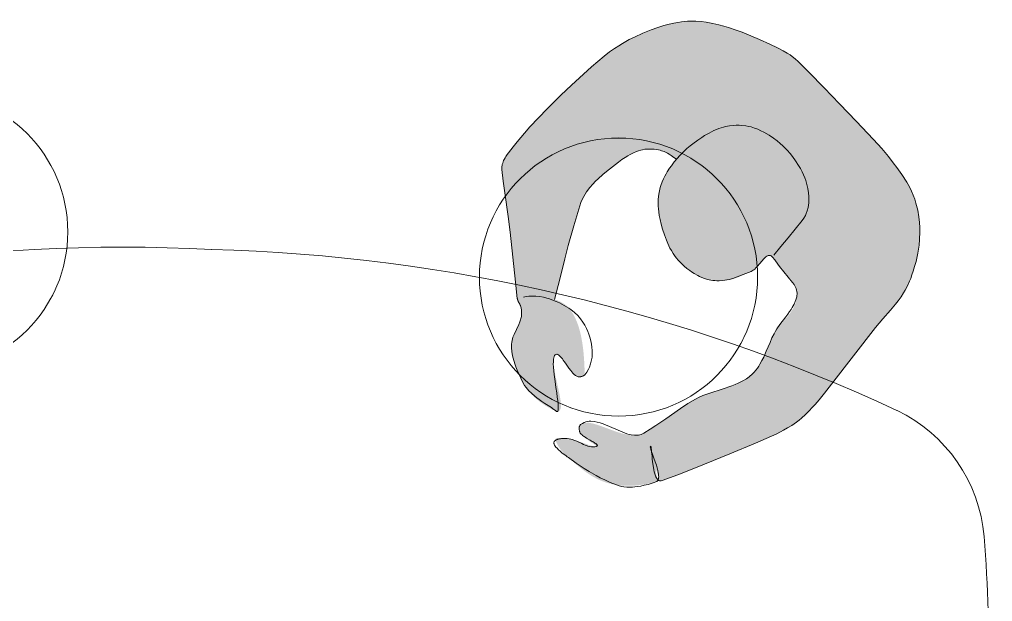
# Model space of a CAD drawing. Header units: millimetres. Extents: x 32078 to 83548, y -4690 to 56252.
# Drawn here: x 72255 to 73514, y 34338 to 35091 of the extents above; entities that cross this region are included whole.
import ezdxf

# ---------------------------------------------------------------- set-up
doc = ezdxf.new("R2010")
doc.units = ezdxf.units.MM
doc.header["$MEASUREMENT"] = 0
for name, color, linetype, lineweight in [('FURN-FREE', 1, 'Continuous', 0), ('PRES-FILL', 7, 'Continuous', 0), ('PRES-PEOP', 42, 'Continuous', 0)]:
    doc.layers.add(name, color=color, linetype=linetype, lineweight=lineweight)

msp = doc.modelspace()

# ---------------------------------------------------------------- linework, layer by layer
at = {"layer": 'FURN-FREE', "extrusion": (0, 0, -1)}
for centre, radius, start, end in [((-73304.1, 34405.1), 200, 115.6723, 175.1154), ((-71952.2, 34289.6), 1556.8, 175.1154, 189.3111)]:
    msp.add_arc(centre, radius, start, end, dxfattribs=at)

# ---------------------------------------------------------------- wipeouts: each hides what was drawn before it
at = {"lineweight": 0}
for points in [[(73054.6, 34932.1), (73019.7, 34933.4), (73021, 34968.4), (73056, 34967.1)], [(72276.4, 34708.3), (72295.1, 34737.9), (72324.7, 34719.3), (72306, 34689.7)], [(72867.4, 34691.8), (72883.7, 34660.8), (72852.8, 34644.5), (72836.4, 34675.5)], [(73169.1, 34649.8), (73187.8, 34679.4), (73217.4, 34660.7), (73198.7, 34631.1)]]:
    msp.add_wipeout(points, dxfattribs=at).dxf.layer = 'FURN-FREE'

# ---------------------------------------------------------------- next in the draw order: wipeouts: each hides what was drawn before it
for points in [[(71957.8, 34823.4), (71957.7, 34812.1), (71958.3, 34800.8), (71959.7, 34789.6), (71961.7, 34778.4), (71964.5, 34767.5), (71967.9, 34756.7), (71972, 34746.1), (71976.7, 34735.9), (71982.1, 34725.9), (71988.1, 34716.3), (71994.6, 34707.1), (72001.8, 34698.4), (72009.5, 34690.1), (72017.7, 34682.3), (72026.3, 34675), (72035.4, 34668.3), (72044.9, 34662.2), (72054.8, 34656.6), (72065, 34651.8), (72075.5, 34647.5), (72086.2, 34643.9), (72097.1, 34641.1), (72108.2, 34638.9), (72119.4, 34637.4), (72130.7, 34636.6), (72142, 34636.5), (72153.3, 34637.1), (72164.5, 34638.4), (72175.7, 34640.5), (72186.6, 34643.2), (72197.4, 34646.6), (72208, 34650.7), (72218.2, 34655.5), (72228.2, 34660.8), (72237.8, 34666.8), (72247, 34673.4), (72255.7, 34680.6), (72264, 34688.2), (72271.8, 34696.4), (72279.1, 34705.1), (72285.8, 34714.2), (72291.9, 34723.7), (72297.4, 34733.6), (72302.3, 34743.8), (72306.6, 34754.2), (72310.1, 34765), (72313, 34775.9), (72315.2, 34787), (72316.7, 34798.2), (72317.5, 34809.5), (72317.6, 34820.8), (72317, 34832.1), (72315.6, 34843.3), (72313.6, 34854.4), (72310.9, 34865.4), (72307.5, 34876.2), (72303.4, 34886.7), (72298.6, 34897), (72293.3, 34906.9), (72287.3, 34916.5), (72280.7, 34925.7), (72273.5, 34934.5), (72265.9, 34942.8), (72257.7, 34950.6), (72249, 34957.9), (72239.9, 34964.6), (72230.4, 34970.7), (72220.5, 34976.2), (72210.3, 34981.1), (72199.9, 34985.3), (72189.1, 34988.9), (72178.2, 34991.8), (72167.1, 34994), (72155.9, 34995.5), (72144.6, 34996.3), (72133.3, 34996.4), (72122, 34995.7), (72110.8, 34994.4), (72099.7, 34992.4), (72088.7, 34989.6), (72077.9, 34986.2), (72067.4, 34982.1), (72057.1, 34977.4), (72047.2, 34972), (72037.6, 34966), (72028.4, 34959.5), (72019.6, 34952.3), (72011.3, 34944.6), (72003.5, 34936.4), (71996.2, 34927.8), (71989.5, 34918.7), (71983.4, 34909.2), (71977.9, 34899.3), (71973, 34889.1), (71968.7, 34878.6), (71965.2, 34867.9), (71962.3, 34857), (71960.1, 34845.9)], [(72850.5, 34764.8), (72850.4, 34753.5), (72851.1, 34742.2), (72852.4, 34731), (72854.4, 34719.9), (72857.2, 34708.9), (72860.6, 34698.1), (72864.7, 34687.6), (72869.4, 34677.3), (72874.8, 34667.4), (72880.8, 34657.8), (72887.4, 34648.6), (72894.5, 34639.8), (72902.2, 34631.5), (72910.4, 34623.7), (72919, 34616.5), (72928.1, 34609.7), (72937.6, 34603.6), (72947.5, 34598.1), (72957.7, 34593.2), (72968.2, 34589), (72978.9, 34585.4), (72989.9, 34582.5), (73000.9, 34580.3), (73012.2, 34578.8), (73023.4, 34578), (73034.7, 34577.9), (73046, 34578.6), (73057.3, 34579.9), (73068.4, 34581.9), (73079.4, 34584.7), (73090.1, 34588.1), (73100.7, 34592.2), (73110.9, 34596.9), (73120.9, 34602.3), (73130.5, 34608.3), (73139.7, 34614.9), (73148.4, 34622), (73156.7, 34629.7), (73164.5, 34637.9), (73171.8, 34646.5), (73178.5, 34655.6), (73184.7, 34665.1), (73190.2, 34675), (73195.1, 34685.2), (73199.3, 34695.7), (73202.9, 34706.4), (73205.8, 34717.4), (73208, 34728.4), (73209.5, 34739.7), (73210.3, 34750.9), (73210.3, 34762.2), (73209.7, 34773.5), (73208.4, 34784.8), (73206.3, 34795.9), (73203.6, 34806.9), (73200.2, 34817.6), (73196.1, 34828.2), (73191.4, 34838.4), (73186, 34848.4), (73180, 34858), (73173.4, 34867.2), (73166.3, 34875.9), (73158.6, 34884.2), (73150.4, 34892), (73141.7, 34899.3), (73132.6, 34906), (73123.1, 34912.2), (73113.3, 34917.7), (73103.1, 34922.6), (73092.6, 34926.8), (73081.9, 34930.4), (73070.9, 34933.3), (73059.8, 34935.5), (73048.6, 34937), (73037.3, 34937.8), (73026, 34937.8), (73014.7, 34937.2), (73003.5, 34935.9), (72992.4, 34933.8), (72981.4, 34931.1), (72970.6, 34927.7), (72960.1, 34923.6), (72949.8, 34918.9), (72939.9, 34913.5), (72930.3, 34907.5), (72921.1, 34900.9), (72912.3, 34893.8), (72904, 34886.1), (72896.2, 34877.9), (72889, 34869.2), (72882.2, 34860.1), (72876.1, 34850.6), (72870.6, 34840.8), (72865.7, 34830.6), (72861.5, 34820.1), (72857.9, 34809.3), (72855, 34798.4), (72852.8, 34787.3)]]:
    msp.add_wipeout(points, dxfattribs=at).dxf.layer = 'FURN-FREE'

# ---------------------------------------------------------------- next in the draw order: hatches: boundary and pattern name
at = {"layer": 'PRES-FILL'}
h = msp.add_hatch(color=256, dxfattribs=at)
edge = h.paths.add_edge_path(flags=16)
edge.add_spline(control_points=[(73081.7, 34495.7), (73079.8, 34498.3), (73079, 34503.4), (73078.6, 34509.3)], knot_values=[0, 0, 0, 0, 1, 1, 1, 1], degree=3, periodic=0)
edge.add_spline(control_points=[(73078.6, 34509.3), (73073.4, 34522.1), (73064.5, 34537.9), (73071.7, 34538.8), (73078.7, 34539.7), (73077.8, 34522.6), (73078.6, 34509.3)], knot_values=[0, 0, 0, 0, 0.509531, 0.509531, 0.509531, 1, 1, 1, 1], degree=3, periodic=0)
edge.add_spline(control_points=[(73078.6, 34509.3), (73080.9, 34503.8), (73082.4, 34498.8), (73081.7, 34495.7)], knot_values=[0, 0, 0, 0, 1, 1, 1, 1], degree=3, periodic=0)
edge.add_spline(control_points=[(73081.7, 34495.7), (73082.9, 34494.2), (73084.6, 34493.6), (73086.9, 34494.5), (73105, 34501.2), (73123.4, 34508.1), (73141.5, 34515.6), (73163.5, 34524.7), (73185.4, 34533.7), (73207.4, 34543.1), (73228.3, 34552), (73249.9, 34560.7), (73267.2, 34575.5), (73282, 34588.2), (73293.8, 34603.9), (73305.8, 34619.1), (73325, 34643.5), (73343.7, 34668.3), (73362.9, 34692.6), (73372.3, 34704.5), (73382.8, 34715.5), (73392.4, 34727.3), (73404.1, 34741.8), (73411.3, 34758.6), (73415.3, 34778.1), (73422.7, 34814.3), (73421.5, 34850.4), (73403.4, 34880.6), (73390.9, 34901.2), (73376.1, 34919.2), (73359.9, 34936.3), (73345.4, 34951.6), (73330.9, 34966.9), (73316.3, 34982.1), (73298.7, 35000.5), (73281, 35018.9), (73262.9, 35036.7), (73249.2, 35050.2), (73230.4, 35057), (73212.7, 35065.2), (73190.4, 35075.6), (73168.9, 35084.3), (73143.7, 35087.8), (73118.7, 35091.2), (73095.7, 35086.7), (73072.5, 35077.8), (73050.1, 35069.1), (73029.8, 35058.7), (73011.9, 35043.9), (72985.9, 35022.3), (72961.7, 34999.1), (72938, 34975.4), (72920.2, 34957.5), (72903.3, 34938.7), (72887.9, 34918.7), (72883.2, 34912.6), (72878.8, 34905), (72879.5, 34897.1), (72881.6, 34869.2), (72886.9, 34843), (72890, 34815.9), (72893.4, 34787.4), (72895.7, 34758.6), (72899.4, 34730.1), (72899.9, 34726.6), (72902.6, 34723.9), (72903.6, 34720.5), (72904.6, 34717), (72904.9, 34713.4), (72904.8, 34709.8), (72904.6, 34696.2), (72891.9, 34685.7), (72892, 34671.2), (72892.1, 34652.5), (72899.4, 34635.5), (72907, 34620.8), (72915.1, 34605.3), (72933.4, 34590.8), (72949.3, 34584.6), (72970.2, 34576.5), (72933.2, 34660.1), (72950.4, 34658), (72960.3, 34656.8), (72967.4, 34628.6), (72980.4, 34628.8), (72982.4, 34628.9), (72986.6, 34629.1), (72986.6, 34631.4), (72986, 34661.2), (72983.1, 34698.2), (72966.1, 34717.7), (72961.6, 34722.9), (72955.2, 34726.5), (72947.7, 34728.9)], knot_values=[0, 0, 0, 0, 0.004098, 0.004098, 0.004098, 0.036354, 0.036354, 0.036354, 0.07573, 0.07573, 0.07573, 0.113201, 0.113201, 0.113201, 0.145266, 0.145266, 0.145266, 0.196552, 0.196552, 0.196552, 0.221625, 0.221625, 0.221625, 0.252365, 0.252365, 0.252365, 0.309173, 0.309173, 0.309173, 0.348127, 0.348127, 0.348127, 0.382965, 0.382965, 0.382965, 0.425054, 0.425054, 0.425054, 0.456865, 0.456865, 0.456865, 0.496842, 0.496842, 0.496842, 0.536467, 0.536467, 0.536467, 0.574696, 0.574696, 0.574696, 0.630228, 0.630228, 0.630228, 0.671879, 0.671879, 0.671879, 0.684675, 0.684675, 0.684675, 0.729775, 0.729775, 0.729775, 0.777357, 0.777357, 0.777357, 0.783126, 0.783126, 0.783126, 0.789055, 0.789055, 0.789055, 0.811446, 0.811446, 0.811446, 0.840448, 0.840448, 0.840448, 0.871083, 0.871083, 0.871083, 0.911485, 0.911485, 0.911485, 0.934486, 0.934486, 0.934486, 0.938181, 0.938181, 0.938181, 0.987094, 0.987094, 0.987094, 1, 1, 1, 1], degree=3, periodic=0)
edge.add_line((72947.7, 34728.9), (72961, 34781.3))
edge.add_spline(control_points=[(72961, 34781.3), (72966.8, 34804.4), (72973.2, 34827.3), (72980.1, 34850), (72987.5, 34874.2), (73010.1, 34891.4), (73030.3, 34906.7), (73041.2, 34915), (73052.1, 34922.4), (73067.7, 34923.5), (73079.8, 34924.4), (73089.9, 34921.5), (73098.5, 34915.3)], knot_values=[0, 0, 0, 0, 0.324205, 0.324205, 0.324205, 0.66843, 0.66843, 0.66843, 0.855113, 0.855113, 0.855113, 1, 1, 1, 1], degree=3, periodic=0)
edge.add_line((73098.5, 34915.3), (73105.5, 34910.4))
edge.add_spline(control_points=[(73105.5, 34910.4), (73096.4, 34900), (73088.2, 34888.8), (73084.4, 34873.8), (73079.6, 34854.5), (73081.7, 34839.1), (73087.4, 34819.8), (73093.3, 34800.1), (73102.6, 34784.2), (73115.1, 34772.1), (73126.3, 34761.3), (73140.7, 34754.1), (73160.6, 34753.1), (73178, 34752.3), (73189.1, 34759.7), (73202, 34765.2), (73211.9, 34769.4), (73218.8, 34789.4), (73228.5, 34784.8), (73233.4, 34782.5), (73235.5, 34776.1), (73238.7, 34771.5), (73246.7, 34759.8), (73261.6, 34752.3), (73261.4, 34735.8), (73261.2, 34712.7), (73240.9, 34701.9), (73231.7, 34684.6), (73223.4, 34669.1), (73218.4, 34650.5), (73207.9, 34637.2), (73190.8, 34615.6), (73154.5, 34613.8), (73130, 34600), (73107.1, 34587.1), (73085.3, 34568.5), (73063, 34555.8), (73040.1, 34542.7), (72994.3, 34579.2), (72981.3, 34567), (72979.9, 34565.6), (72979.4, 34560.6), (72980, 34558), (72982.1, 34549.6), (73005, 34539.5), (73001.3, 34538.6), (72996.4, 34537.4), (72976.3, 34547.9), (72964, 34548.8), (72959.1, 34549.1), (72946.8, 34551.9), (72948.8, 34546.6), (72952.4, 34537), (72958.7, 34530.2), (72965.6, 34524.2), (72983.2, 34508.9), (73000.2, 34493), (73027.7, 34488.9), (73047.4, 34485.9), (73064.8, 34489.3), (73078.8, 34492.8), (73080.5, 34493.2), (73081.4, 34494.2), (73081.7, 34495.7)], knot_values=[0, 0, 0, 0, 0.044568, 0.044568, 0.044568, 0.101682, 0.101682, 0.101682, 0.159954, 0.159954, 0.159954, 0.212108, 0.212108, 0.212108, 0.25772, 0.25772, 0.25772, 0.292514, 0.292514, 0.292514, 0.310285, 0.310285, 0.310285, 0.355053, 0.355053, 0.355053, 0.417583, 0.417583, 0.417583, 0.47369, 0.47369, 0.47369, 0.564976, 0.564976, 0.564976, 0.649839, 0.649839, 0.649839, 0.736981, 0.736981, 0.736981, 0.746599, 0.746599, 0.746599, 0.777051, 0.777051, 0.777051, 0.817948, 0.817948, 0.817948, 0.83422, 0.83422, 0.83422, 0.863911, 0.863911, 0.863911, 0.939425, 0.939425, 0.939425, 0.993629, 0.993629, 0.993629, 1, 1, 1, 1], degree=3, periodic=0)

# ---------------------------------------------------------------- next in the draw order: linework, layer by layer
at = {"layer": 'FURN-FREE', "lineweight": 0}
for centre in [(72137.7, 34816.4), (73030.4, 34757.9)]:
    msp.add_circle(centre, 180, dxfattribs=at)
at = {"layer": 'FURN-FREE', "extrusion": (0, 0, -1)}
for centre, start, end in [((-72389, 32556.1), 69.4801, 92.9392), ((-72445.7, 32553.9), 91.4874, 114.9465)]:
    msp.add_arc(centre, 2240.5, start, end, dxfattribs=at)
at = {"layer": 'PRES-PEOP', "flags": 128}
for points in [[(72907.2, 34732), (72910.8, 34732.7), (72914.2, 34733.1), (72917.4, 34733.3), (72920.4, 34733.3), (72923.2, 34733.2), (72928.6, 34732.6), (72933.3, 34731.7), (72937.4, 34730.7), (72941, 34729.6), (72944.2, 34728.5), (72949.7, 34726.4), (72953.8, 34724.5), (72960, 34721.3), (72966.1, 34717.7), (72968.7, 34716), (72973.4, 34712.2), (72977.5, 34708.1), (72981.1, 34703.9), (72984.1, 34699.7), (72986.6, 34695.6), (72988.8, 34691.5), (72990.6, 34687.6), (72992, 34683.8), (72993.2, 34680.2), (72994.9, 34673.5), (72995.9, 34667.5), (72996.3, 34662.4), (72996.3, 34657.9), (72996.1, 34654.1), (72995.6, 34650.9), (72994.3, 34645.4), (72993, 34641.5), (72991.7, 34638.7), (72989.4, 34634.9), (72986.6, 34631.4), (72986.3, 34631.1), (72986, 34630.8), (72985.7, 34630.6), (72985.4, 34630.4), (72985.1, 34630.2), (72984.5, 34629.9), (72983.9, 34629.7), (72983.5, 34629.5), (72983.1, 34629.4), (72982.3, 34629.2), (72981.8, 34629.1), (72981.4, 34629), (72980.9, 34628.9), (72980.6, 34628.9), (72980.4, 34628.8), (72979.3, 34628.8), (72978.3, 34628.9), (72977.3, 34629.2), (72976.4, 34629.6), (72975.5, 34630.1), (72974.6, 34630.7), (72972.9, 34632), (72971.3, 34633.6), (72969.9, 34635.2), (72968.5, 34636.8), (72966, 34640.2), (72961.7, 34646.3), (72960.2, 34648.6), (72958.8, 34650.4), (72957.7, 34652), (72956.7, 34653.2), (72955.9, 34654.2), (72954.5, 34655.7), (72953.4, 34656.6), (72952.6, 34657.2), (72951.5, 34657.7), (72951, 34657.9), (72950.4, 34658), (72949.3, 34657.8), (72948.3, 34657.2), (72947.6, 34656.2), (72947, 34654.9), (72946.6, 34653.4), (72946.3, 34651.6), (72946.1, 34649.7), (72946.1, 34647.7), (72946, 34645.6), (72946.2, 34641.1), (72946.6, 34636.5), (72947.1, 34631.9), (72948.2, 34622.9), (72949.4, 34614.9), (72950.4, 34608.1), (72951.1, 34602.5), (72951.7, 34598), (72952.1, 34594.4), (72952.3, 34591.6), (72952.4, 34589.4), (72952.4, 34587.8), (72952.3, 34586.6), (72952.2, 34585.7), (72951.8, 34584.5), (72951.3, 34584), (72950.9, 34583.9), (72950.2, 34584), (72949.3, 34584.6), (72947.5, 34586.1), (72945.5, 34587.5), (72943.5, 34588.9), (72941.3, 34590.3), (72939.2, 34591.6), (72935, 34594.4), (72931.1, 34597), (72927.7, 34599.4), (72924.6, 34601.6), (72922, 34603.7), (72917.6, 34607.5), (72914.5, 34610.5), (72912.4, 34613), (72910.9, 34614.8), (72908.8, 34617.7), (72907, 34620.8), (72903.9, 34627.1), (72901.3, 34632.6), (72899.2, 34637.5), (72897.5, 34641.7), (72896.2, 34645.4), (72895.2, 34648.7), (72893.7, 34654.3), (72892.9, 34658.6), (72892.4, 34661.7), (72892, 34666.5), (72892, 34671.2), (72892.2, 34673.7), (72892.6, 34675.9), (72893.1, 34678), (72893.8, 34680), (72895.2, 34683.7), (72901.4, 34696.7), (72902.7, 34700), (72903.5, 34702.4), (72904, 34704.3), (72904.6, 34707), (72904.8, 34708.4), (72904.8, 34709.8), (72904.8, 34711.1), (72904.8, 34712.3), (72904.8, 34713.3), (72904.7, 34714.2), (72904.6, 34715.8), (72904.4, 34717), (72904.2, 34717.9), (72904, 34719.2), (72903.6, 34720.5), (72903.4, 34721.1), (72903.2, 34721.7), (72902.7, 34722.7), (72900.7, 34726.3), (72900.3, 34727.2), (72900, 34727.9), (72899.8, 34728.4), (72899.6, 34729.2), (72899.5, 34729.7), (72899.4, 34730.1), (72896.9, 34751.5), (72893.5, 34783.7), (72890, 34815.9), (72887.4, 34836.2), (72883.1, 34866.7), (72881.1, 34881.9), (72879.5, 34897.1), (72879.4, 34898.5), (72879.4, 34899.9), (72879.5, 34901.1), (72879.7, 34902.3), (72879.9, 34903.4), (72880.5, 34905.4), (72881.1, 34907.2), (72881.7, 34908.7), (72882.4, 34910), (72883.6, 34912.2), (72884.6, 34913.9), (72886.2, 34916.4), (72887.9, 34918.7), (72893.9, 34926.6), (72899.1, 34933.1), (72908.5, 34944.2), (72915.6, 34952.1), (72926.6, 34963.8), (72938, 34975.4), (72955.9, 34993.1), (72969.5, 35006.2), (72979.8, 35015.8), (72995.6, 35030), (73011.9, 35043.9), (73018.8, 35049.3), (73025, 35053.6), (73030.6, 35057.2), (73035.5, 35060.2), (73044.3, 35065.1), (73051.1, 35068.5), (73061.6, 35073.3), (73072.5, 35077.8), (73081.2, 35081), (73089, 35083.4), (73095.8, 35085.2), (73101.9, 35086.6), (73107.1, 35087.5), (73111.8, 35088.1), (73119.8, 35088.9), (73125.9, 35089.1), (73130.4, 35089.1), (73137.1, 35088.6), (73143.7, 35087.8), (73152.5, 35086.2), (73160.1, 35084.4), (73166.7, 35082.7), (73172.5, 35081), (73182.6, 35077.6), (73190.2, 35074.8), (73201.5, 35070.2), (73212.7, 35065.2), (73226.2, 35059.2), (73236.1, 35054.6), (73243.3, 35050.8), (73248.6, 35047.8), (73252.3, 35045.3), (73255.1, 35043.4), (73259.1, 35040.2), (73262.9, 35036.7), (73276.5, 35023.2), (73296.5, 35002.8), (73316.3, 34982.1), (73338.2, 34959.3), (73359.9, 34936.3), (73365.9, 34929.9), (73371, 34924.1), (73379.6, 34913.9), (73385.8, 34905.9), (73390.4, 34899.8), (73397, 34890.4), (73403.4, 34880.6), (73406.7, 34874.8), (73409.5, 34869.2), (73411.8, 34863.8), (73413.7, 34858.7), (73415.2, 34853.7), (73417.5, 34844.4), (73418.9, 34836), (73419.7, 34828.6), (73420.1, 34822.2), (73420.2, 34816.5), (73419.9, 34806.6), (73419.2, 34799.3), (73417.6, 34788.6), (73415.3, 34778.1), (73413.5, 34771.5), (73411.8, 34765.7), (73410.1, 34760.6), (73408.4, 34756.2), (73406.9, 34752.4), (73403.9, 34745.8), (73401.4, 34740.9), (73399.3, 34737.4), (73396, 34732.2), (73392.4, 34727.3), (73388.7, 34722.8), (73382.2, 34715.2), (73372.4, 34704), (73367.6, 34698.4), (73362.9, 34692.6), (73334.3, 34655.9), (73305.8, 34619.1), (73296.8, 34607.7), (73290, 34599.2), (73284.7, 34593), (73280.6, 34588.5), (73277.4, 34585.1), (73272.4, 34580.2), (73267.2, 34575.5), (73263.9, 34572.8), (73260.7, 34570.3), (73254.5, 34566), (73248.9, 34562.6), (73243.9, 34559.8), (73235, 34555.2), (73228.2, 34552), (73207.4, 34543.1), (73174.5, 34529.3), (73141.5, 34515.6), (73127.8, 34510.1), (73107.3, 34502.1), (73086.9, 34494.5), (73085.6, 34494.1), (73084.4, 34494.1), (73083.3, 34494.4), (73082.4, 34494.8), (73081.5, 34495.5), (73080.7, 34496.3), (73080, 34497.3), (73079.4, 34498.3), (73078.8, 34499.5), (73078.3, 34500.7), (73077.4, 34503.3), (73076.6, 34505.9), (73076, 34508.6), (73075.1, 34513.9), (73074.4, 34518.7), (73074, 34522.8), (73073.7, 34526.3), (73073.4, 34529.1), (73073.2, 34531.3), (73073, 34533.1), (73072.9, 34534.6), (73072.8, 34535.7), (73072.7, 34536.5), (73072.5, 34537.7), (73072.3, 34538.4), (73072.2, 34538.7), (73072, 34538.9), (73071.7, 34538.8), (73071.6, 34538.4), (73071.5, 34537.9), (73071.6, 34537.2), (73071.8, 34536.3), (73072, 34535.4), (73072.3, 34534.4), (73072.6, 34533.3), (73073.4, 34531), (73074.3, 34528.6), (73075.2, 34526.1), (73076.1, 34523.7), (73077.8, 34518.9), (73079.3, 34514.6), (73080.4, 34510.9), (73081.2, 34507.7), (73081.8, 34505.1), (73082.2, 34502.9), (73082.3, 34501), (73082.4, 34499.5), (73082.3, 34498.3), (73082.1, 34497.3), (73081.7, 34495.8), (73081.2, 34494.8), (73080.8, 34494.1), (73079.9, 34493.3), (73078.8, 34492.8), (73076.3, 34491.9), (73073.7, 34491), (73071.2, 34490.2), (73068.7, 34489.6), (73063.7, 34488.4), (73059.2, 34487.5), (73055.1, 34486.9), (73051.5, 34486.5), (73048.4, 34486.2), (73045.6, 34486.1), (73040.9, 34486.2), (73037.4, 34486.5), (73034.8, 34486.9), (73031.2, 34487.7), (73027.7, 34488.9), (73019.7, 34492.1), (73012.8, 34495.3), (73006.8, 34498.2), (73001.6, 34501), (72992.5, 34506.1), (72985.7, 34510.3), (72975.6, 34516.9), (72965.6, 34524.2), (72964, 34525.3), (72962.4, 34526.5), (72960.7, 34527.8), (72957.6, 34530.2), (72954.8, 34532.5), (72952.6, 34534.5), (72950.8, 34536.3), (72949.4, 34537.8), (72948.4, 34539.1), (72947.7, 34540.2), (72947.2, 34541.2), (72946.9, 34542), (72946.7, 34542.7), (72946.7, 34543.2), (72946.7, 34543.7), (72946.9, 34544.5), (72947.2, 34545.1), (72947.4, 34545.5), (72948, 34546.1), (72948.8, 34546.6), (72949.6, 34547.1), (72950.4, 34547.5), (72951.2, 34547.8), (72952, 34548), (72952.7, 34548.2), (72954.1, 34548.5), (72955.3, 34548.7), (72956.4, 34548.8), (72958.3, 34548.9), (72959.8, 34548.9), (72961.9, 34548.8), (72964, 34548.8), (72966.4, 34548.6), (72968.6, 34548.1), (72970.7, 34547.6), (72972.6, 34546.9), (72976.3, 34545.4), (72982.7, 34542.4), (72985.1, 34541.3), (72987.2, 34540.4), (72989, 34539.8), (72990.5, 34539.2), (72993.3, 34538.5), (72995.3, 34538.2), (72996.8, 34538.1), (72998, 34538.1), (72999.7, 34538.2), (73001.3, 34538.6), (73002, 34538.9), (73002.5, 34539.1), (73002.9, 34539.4), (73003, 34539.8), (73003, 34540.1), (73002.9, 34540.4), (73002.6, 34540.8), (73002.3, 34541.2), (73001.9, 34541.6), (73001.5, 34541.9), (73001, 34542.3), (72999.9, 34543.1), (72998.7, 34543.9), (72997.4, 34544.6), (72996.2, 34545.3), (72993.6, 34546.8), (72989.1, 34549.5), (72987.4, 34550.5), (72986, 34551.4), (72984.9, 34552.2), (72983.9, 34553), (72983.2, 34553.6), (72982, 34554.7), (72981.3, 34555.5), (72980.8, 34556.1), (72980.3, 34557.1), (72980.1, 34557.5), (72980, 34558), (72979.9, 34558.5), (72979.8, 34559), (72979.8, 34559.5), (72979.6, 34560.4), (72979.5, 34561.4), (72979.5, 34562.2), (72979.5, 34562.9), (72979.6, 34563.5), (72979.6, 34564), (72979.7, 34564.4), (72979.8, 34564.8), (72980, 34565.1), (72980.2, 34565.7), (72980.4, 34566), (72980.6, 34566.3), (72980.9, 34566.7), (72981.3, 34567), (72983.6, 34568.4), (72985.8, 34569.6), (72988, 34570.4), (72990.2, 34570.9), (72992.4, 34571.2), (72994.5, 34571.3), (72998.7, 34571), (73002.8, 34570.3), (73006.6, 34569.3), (73010.3, 34568), (73037.9, 34556.2), (73041.3, 34555), (73044.2, 34554.2), (73046.7, 34553.7), (73051, 34553.2), (73054.1, 34553.2), (73056.4, 34553.4), (73059.8, 34554.3), (73063, 34555.8), (73071.4, 34560.9), (73078.7, 34565.6), (73091.5, 34574.4), (73110.6, 34587.8), (73120.2, 34594.1), (73130, 34600), (73134.7, 34602.4), (73139.3, 34604.5), (73148.3, 34607.8), (73164.6, 34613), (73176.8, 34617.1), (73181.2, 34618.8), (73185, 34620.4), (73191.4, 34623.6), (73195.9, 34626.4), (73199.2, 34628.8), (73203.7, 34632.7), (73205.9, 34634.9), (73207.9, 34637.2), (73210, 34639.9), (73211.8, 34642.5), (73213.3, 34645), (73216, 34649.8), (73218.2, 34654.1), (73221.6, 34661.8), (73226.4, 34673.4), (73228.9, 34679.1), (73231.7, 34684.6), (73233.5, 34687.8), (73235.4, 34690.8), (73239.3, 34696.5), (73246.7, 34706.3), (73249.4, 34710), (73251.7, 34713.3), (73253.6, 34716.1), (73255.1, 34718.6), (73257.5, 34722.9), (73259, 34726.1), (73259.9, 34728.5), (73260.9, 34732.1), (73261.2, 34734), (73261.4, 34735.8), (73261.5, 34736.9), (73261.3, 34739.1), (73260.8, 34741.1), (73260.2, 34743), (73259.4, 34744.8), (73258.5, 34746.5), (73257.6, 34748.1), (73255.6, 34751), (73238.7, 34771.5), (73233.7, 34778.7), (73232.5, 34780.4), (73231.5, 34781.6), (73230.8, 34782.5), (73229.6, 34783.7), (73228.5, 34784.8), (73227.8, 34785.4), (73227.1, 34785.7), (73226.4, 34785.9), (73225.8, 34786), (73225.1, 34786), (73224.5, 34785.9), (73223.9, 34785.7), (73223.3, 34785.5), (73222.1, 34784.8), (73221, 34783.9), (73219.9, 34783), (73218.9, 34782), (73217.9, 34780.9), (73216.1, 34778.8), (73212.8, 34774.8), (73210.2, 34771.8), (73208.2, 34769.7), (73206.7, 34768.3), (73205.6, 34767.3), (73204.7, 34766.7), (73203.4, 34765.9), (73202, 34765.2), (73191.8, 34761), (73184, 34758.1), (73178.1, 34756.1), (73173.7, 34754.9), (73170.4, 34754.2), (73168, 34753.8), (73164.3, 34753.3), (73160.6, 34753.1), (73157.7, 34753.1), (73155, 34753.3), (73152.4, 34753.6), (73150, 34754), (73145.5, 34754.9), (73141.7, 34756.1), (73138.3, 34757.4), (73135.3, 34758.6), (73132.8, 34759.9), (73128.3, 34762.4), (73125, 34764.5), (73122.5, 34766.2), (73118.8, 34769), (73115.1, 34772.1), (73112.2, 34774.9), (73109.6, 34777.4), (73107.4, 34779.9), (73105.5, 34782.2), (73103.8, 34784.3), (73100.9, 34788.5), (73098.7, 34792.1), (73096.9, 34795.4), (73094.2, 34801.3), (73092.3, 34805.7), (73089.8, 34812.7), (73087.4, 34819.8), (73085.5, 34826.4), (73084.1, 34832.3), (73083.1, 34837.6), (73082.4, 34842.2), (73082, 34846.2), (73081.8, 34849.7), (73081.7, 34852.8), (73081.8, 34858.1), (73082.1, 34862.1), (73082.5, 34865.1), (73083.3, 34869.5), (73084.4, 34873.8), (73085.2, 34876.3), (73087, 34881.1), (73088.7, 34885.1), (73090.4, 34888.6), (73092, 34891.6), (73093.5, 34894.2), (73096.4, 34898.6), (73098.7, 34901.9), (73102.5, 34906.8), (73106.5, 34911.6), (73109.2, 34914.6), (73114.3, 34919.8), (73118.9, 34924.1), (73122.9, 34927.6), (73126.5, 34930.5), (73133, 34935.2), (73138, 34938.6), (73141.8, 34940.9), (73147.7, 34944.3), (73153.9, 34947.4), (73157.1, 34948.9), (73160.3, 34950.2), (73163.3, 34951.2), (73166.2, 34952), (73168.9, 34952.7), (73174.1, 34953.6), (73178.8, 34954.1), (73182.8, 34954.3), (73186.4, 34954.3), (73189.5, 34954.2), (73195, 34953.5), (73199, 34952.8), (73202, 34952.1), (73206.3, 34950.7), (73210.6, 34949.1), (73214.7, 34947.2), (73218.4, 34945.3), (73225.2, 34941.5), (73230.8, 34937.7), (73235.5, 34934.2), (73239.5, 34930.9), (73242.8, 34927.9), (73248.5, 34922.2), (73252.5, 34917.6), (73255.3, 34914), (73259.5, 34908.3), (73263.4, 34902.4), (73265.8, 34898.2), (73268, 34894.1), (73269.8, 34890.1), (73271.3, 34886.3), (73272.6, 34882.7), (73273.6, 34879.2), (73275.2, 34872.7), (73276.1, 34867), (73276.6, 34862), (73276.6, 34857.7), (73276.5, 34854), (73276.1, 34850.8), (73275.6, 34848.1), (73274.5, 34843.4), (73273.2, 34840.1), (73272.2, 34837.7), (73270.2, 34834.2), (73267.9, 34831), (73249.7, 34808.6), (73240.5, 34797.4), (73231.2, 34786.4)], [(72947.7, 34728.9), (72954.4, 34755.1), (72961, 34781.3), (72965.4, 34798.6), (72972.4, 34824.3), (72976.2, 34837.2), (72980.1, 34850), (72981.7, 34854.4), (72983.4, 34858.4), (72985.3, 34862.1), (72987.2, 34865.3), (72989.1, 34868.3), (72993.1, 34873.7), (72996.9, 34878.1), (73000.5, 34881.9), (73003.8, 34885.2), (73010, 34890.7), (73014.8, 34894.7), (73022.4, 34900.7), (73030.3, 34906.7), (73034.8, 34910), (73038.8, 34912.7), (73042.4, 34914.9), (73045.5, 34916.6), (73048.2, 34918), (73050.6, 34919.1), (73052.7, 34919.9), (73056.4, 34921.3), (73059.2, 34922.1), (73061.3, 34922.6), (73064.5, 34923.2), (73067.7, 34923.5), (73069.6, 34923.6), (73071.5, 34923.6), (73073.2, 34923.6), (73076.5, 34923.3), (73079.4, 34922.9), (73082, 34922.4), (73084.2, 34921.9), (73086.1, 34921.3), (73089.4, 34920.2), (73091.8, 34919.1), (73093.6, 34918.3), (73096.1, 34916.9), (73098.5, 34915.3), (73102, 34912.8), (73105.5, 34910.4)]]:
    msp.add_lwpolyline(points, dxfattribs=at)

doc.saveas('drawing.dxf')
